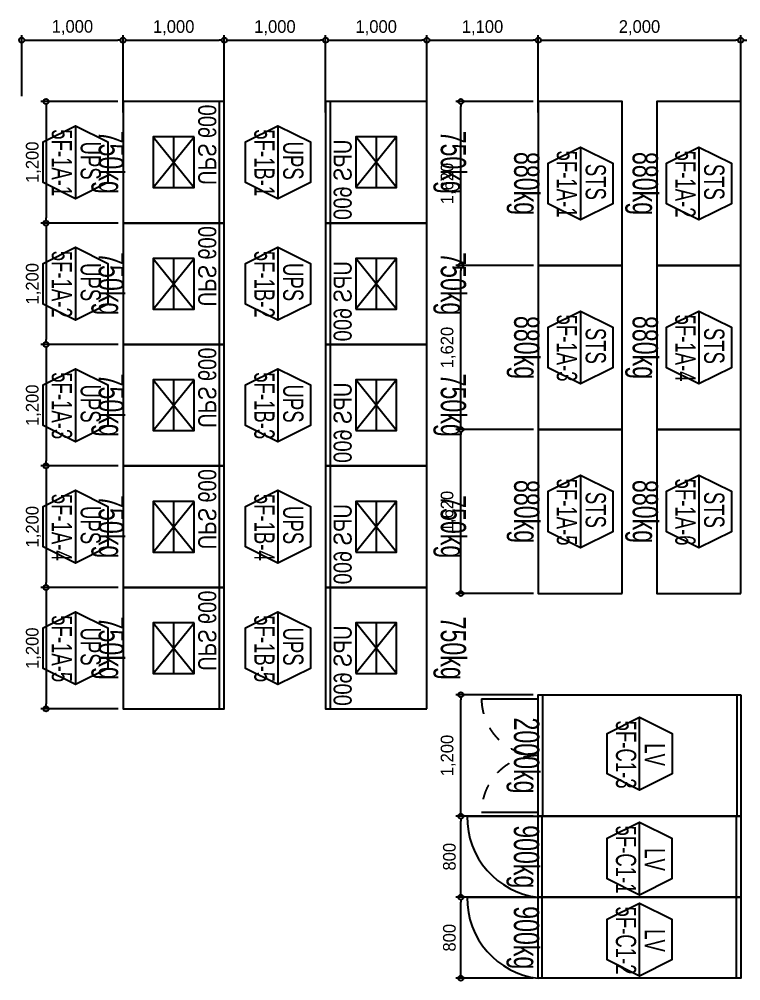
# Model space of a CAD drawing. Header units: millimetres. Extents: x 89978 to 501025, y -351975 to 837171.
# Drawn here: x 309525 to 316650, y 388583 to 398080 of the extents above; entities that cross this region are included whole.
import ezdxf
from ezdxf.enums import TextEntityAlignment as Align

# ---------------------------------------------------------------- set-up
doc = ezdxf.new("R2010")
doc.units = ezdxf.units.MM
doc.header["$LTSCALE"] = 150
doc.linetypes.add('D1', pattern=[3, 1, -1, 1])
doc.layers.get('Defpoints').update_dxf_attribs({"color": 150})
for name, color, linetype in [('------00 Switch Gear', 3, 'Continuous'), ('------00 Switch Gear_Number', 1, 'Continuous'), ('-----36 Dimension', 1, 'Continuous'), ('20251030_전기하중검토', 241, 'Continuous')]:
    doc.layers.add(name, color=color, linetype=linetype)
doc.layers.add('NOPLOT', color=191, linetype='Continuous', plot=False)
doc.styles.add('ELEC', font='')
doc.styles.get('ELEC').set_extended_font_data('Dotum')
doc.dimstyles.new('ELEC', dxfattribs={"dimscale": 100, "dimtxt": 2, "dimasz": 1, "dimexe": 2, "dimexo": 1, "dimgap": 1, "dimtad": 1, "dimdec": 0, "dimrnd": 0.25, "dimzin": 9, "dimdsep": 32, "dimlunit": 6, "dimtxsty": 'ELEC', "dimblk": 'Z_DOT', "dimcen": 3, "dimclrd": 7, "dimclre": 7, "dimclrt": 3, "dimadec": 0, "dimazin": 0, "dimtfac": 1, "dimtdec": 0, "dimtix": 1, "dimtmove": 2, "dimatfit": 1, "dimfxl": 1, "dimarcsym": 0})

# ---------------------------------------------------------------- blocks, each defined once
blk = doc.blocks.new('_DOTBLANK')
at = {"color": 0, "linetype": 'ByBlock'}
blk.add_line((-0.5, 0), (-1, 0), dxfattribs=at)
blk.add_circle((0, 0), 0.5, dxfattribs=at)
blk = doc.blocks.new('*D69')
at = {"layer": '-----36 Dimension', "color": 0, "lineweight": -2, "transparency": 16777216}
for p, q in [((310550, 397161.7), (310550, 397922.2)), ((310600, 397872.2), (311500, 397872.2)), ((311550, 397158.5), (311550, 397922.2))]:
    blk.add_line(p, q, dxfattribs=at)
at = {"layer": 'Defpoints', "color": 0, "transparency": 16777216}
for p in [(311550, 397872.2), (310550, 397111.7, 0), (311550, 397108.5, 0)]:
    blk.add_point(p, dxfattribs=at)
at = {"layer": '-----36 Dimension', "color": 0, "lineweight": -2, "transparency": 16777216, "xscale": 50, "yscale": 50, "zscale": 50, "rotation": 180}
blk.add_blockref('_DOTBLANK', (310550, 397872.2), dxfattribs=at)
at = {"layer": '-----36 Dimension', "color": 0, "lineweight": -2, "transparency": 16777216, "xscale": 50, "yscale": 50, "zscale": 50}
blk.add_blockref('_DOTBLANK', (311550, 397872.2), dxfattribs=at)
at = {"layer": '-----36 Dimension', "color": 0, "transparency": 16777216, "insert": (311050, 397996.9), "char_height": 125, "attachment_point": 5, "style": 'ELEC'}
blk.add_mtext('1,000', dxfattribs=at)
blk = doc.blocks.new('Z_DOT')
for p, q in [((0, -2), (0, 2)), ((-2, 0), (2, 0))]:
    blk.add_line(p, q)
for radius in [2.5, 1.25]:
    blk.add_circle((0, 0), radius)
blk = doc.blocks.new('*D70')
at = {"layer": '-----36 Dimension', "color": 0, "lineweight": -2, "transparency": 16777216}
for p, q in [((309550, 397320), (309550, 397923.8)), ((309600, 397873.8), (310500, 397873.8)), ((310550, 397160.1), (310550, 397923.8))]:
    blk.add_line(p, q, dxfattribs=at)
at = {"layer": 'Defpoints', "color": 0, "transparency": 16777216}
for p in [(310550, 397873.8), (309550, 397270, 0), (310550, 397110.1)]:
    blk.add_point(p, dxfattribs=at)
at = {"layer": '-----36 Dimension', "color": 0, "lineweight": -2, "transparency": 16777216, "xscale": 50, "yscale": 50, "zscale": 50, "rotation": 180}
blk.add_blockref('_DOTBLANK', (309550, 397873.8), dxfattribs=at)
at = {"layer": '-----36 Dimension', "color": 0, "lineweight": -2, "transparency": 16777216, "xscale": 50, "yscale": 50, "zscale": 50}
blk.add_blockref('_DOTBLANK', (310550, 397873.8), dxfattribs=at)
at = {"layer": '-----36 Dimension', "color": 0, "transparency": 16777216, "insert": (310050, 397998.5), "char_height": 125, "attachment_point": 5, "style": 'ELEC'}
blk.add_mtext('1,000', dxfattribs=at)
blk = doc.blocks.new('*D71')
at = {"layer": '-----36 Dimension', "color": 0, "lineweight": -2, "transparency": 16777216}
for p, q in [((310500, 397267.6), (309739.4, 397267.6)), ((309789.4, 397217.6), (309789.4, 396117.6)), ((310503.2, 396067.6), (309739.4, 396067.6))]:
    blk.add_line(p, q, dxfattribs=at)
at = {"layer": 'Defpoints', "color": 0, "transparency": 16777216}
for p in [(310550, 397267.6, 0), (309789.4, 396067.6), (310553.2, 396067.6, 0)]:
    blk.add_point(p, dxfattribs=at)
at = {"layer": '-----36 Dimension', "color": 0, "lineweight": -2, "transparency": 16777216, "xscale": 50, "yscale": 50, "zscale": 50}
for p, rotation in [((309789.4, 397267.6), 90), ((309789.4, 396067.6), 270)]:
    blk.add_blockref('_DOTBLANK', p, dxfattribs=dict(at, rotation=rotation))
at = {"layer": '-----36 Dimension', "color": 0, "transparency": 16777216, "insert": (309664.8, 396667.6), "char_height": 125, "attachment_point": 5, "rotation": 90, "style": 'ELEC'}
blk.add_mtext('1,200', dxfattribs=at)
blk = doc.blocks.new('*D104')
at = {"layer": '-----36 Dimension', "color": 0, "lineweight": -2, "transparency": 16777216}
for p, q in [((310500, 396067.6), (309739.4, 396067.6)), ((309789.4, 396017.6), (309789.4, 394917.6)), ((310503.2, 394867.6), (309739.4, 394867.6))]:
    blk.add_line(p, q, dxfattribs=at)
at = {"layer": 'Defpoints', "color": 0, "transparency": 16777216}
for p in [(310550, 396067.6, 0), (309789.4, 394867.6), (310553.2, 394867.6, 0)]:
    blk.add_point(p, dxfattribs=at)
at = {"layer": '-----36 Dimension', "color": 0, "lineweight": -2, "transparency": 16777216, "xscale": 50, "yscale": 50, "zscale": 50}
for p, rotation in [((309789.4, 396067.6), 90), ((309789.4, 394867.6), 270)]:
    blk.add_blockref('_DOTBLANK', p, dxfattribs=dict(at, rotation=rotation))
at = {"layer": '-----36 Dimension', "color": 0, "transparency": 16777216, "insert": (309664.8, 395467.6), "char_height": 125, "attachment_point": 5, "rotation": 90, "style": 'ELEC'}
blk.add_mtext('1,200', dxfattribs=at)
blk = doc.blocks.new('*D105')
at = {"layer": '-----36 Dimension', "color": 0, "lineweight": -2, "transparency": 16777216}
for p, q in [((310500, 394867.6), (309739.4, 394867.6)), ((309789.4, 394817.6), (309789.4, 393717.6)), ((310503.2, 393667.6), (309739.4, 393667.6))]:
    blk.add_line(p, q, dxfattribs=at)
at = {"layer": 'Defpoints', "color": 0, "transparency": 16777216}
for p in [(310550, 394867.6, 0), (309789.4, 393667.6), (310553.2, 393667.6, 0)]:
    blk.add_point(p, dxfattribs=at)
at = {"layer": '-----36 Dimension', "color": 0, "lineweight": -2, "transparency": 16777216, "xscale": 50, "yscale": 50, "zscale": 50}
for p, rotation in [((309789.4, 394867.6), 90), ((309789.4, 393667.6), 270)]:
    blk.add_blockref('_DOTBLANK', p, dxfattribs=dict(at, rotation=rotation))
at = {"layer": '-----36 Dimension', "color": 0, "transparency": 16777216, "insert": (309664.8, 394267.6), "char_height": 125, "attachment_point": 5, "rotation": 90, "style": 'ELEC'}
blk.add_mtext('1,200', dxfattribs=at)
blk = doc.blocks.new('*D106')
at = {"layer": '-----36 Dimension', "color": 0, "lineweight": -2, "transparency": 16777216}
for p, q in [((310500, 393667.6), (309739.4, 393667.6)), ((309789.4, 393617.6), (309789.4, 392517.6)), ((310503.2, 392467.6), (309739.4, 392467.6))]:
    blk.add_line(p, q, dxfattribs=at)
at = {"layer": 'Defpoints', "color": 0, "transparency": 16777216}
for p in [(310550, 393667.6, 0), (309789.4, 392467.6), (310553.2, 392467.6, 0)]:
    blk.add_point(p, dxfattribs=at)
at = {"layer": '-----36 Dimension', "color": 0, "lineweight": -2, "transparency": 16777216, "xscale": 50, "yscale": 50, "zscale": 50}
for p, rotation in [((309789.4, 393667.6), 90), ((309789.4, 392467.6), 270)]:
    blk.add_blockref('_DOTBLANK', p, dxfattribs=dict(at, rotation=rotation))
at = {"layer": '-----36 Dimension', "color": 0, "transparency": 16777216, "insert": (309664.8, 393067.6), "char_height": 125, "attachment_point": 5, "rotation": 90, "style": 'ELEC'}
blk.add_mtext('1,200', dxfattribs=at)
blk = doc.blocks.new('*D107')
at = {"layer": '-----36 Dimension', "color": 0, "lineweight": -2, "transparency": 16777216}
for p, q in [((310500, 392467.6), (309739.4, 392467.6)), ((309789.4, 392417.6), (309789.4, 391317.6)), ((310503.2, 391267.6), (309739.4, 391267.6))]:
    blk.add_line(p, q, dxfattribs=at)
at = {"layer": 'Defpoints', "color": 0, "transparency": 16777216}
for p in [(310550, 392467.6, 0), (309789.4, 391267.6), (310553.2, 391267.6, 0)]:
    blk.add_point(p, dxfattribs=at)
at = {"layer": '-----36 Dimension', "color": 0, "lineweight": -2, "transparency": 16777216, "xscale": 50, "yscale": 50, "zscale": 50}
for p, rotation in [((309789.4, 392467.6), 90), ((309789.4, 391267.6), 270)]:
    blk.add_blockref('_DOTBLANK', p, dxfattribs=dict(at, rotation=rotation))
at = {"layer": '-----36 Dimension', "color": 0, "transparency": 16777216, "insert": (309664.8, 391867.6), "char_height": 125, "attachment_point": 5, "rotation": 90, "style": 'ELEC'}
blk.add_mtext('1,200', dxfattribs=at)
blk = doc.blocks.new('UPS 600kV')
at = {"layer": '------00 Switch Gear'}
blk.add_line((800, 850), (-402.4, 850), dxfattribs=at)
blk.add_lwpolyline([(797.6, -100), (-402.4, -100), (-402.4, 900), (797.6, 900)], close=True, dxfattribs=at)
at = {"layer": 'NOPLOT'}
for p, q in [((-52.4, 199), (447.6, 601)), ((447.6, 199), (-52.4, 601)), ((-52.4, 400), (447.6, 400))]:
    blk.add_line(p, q, dxfattribs=at)
blk.add_lwpolyline([(447.6, 601), (447.6, 199), (-52.4, 199), (-52.4, 601)], close=True, dxfattribs=at)
at = {"layer": 'NOPLOT', "style": 'ELEC', "width": 0.85}
blk.add_text('UPS 600', height=178.2, dxfattribs=at).set_placement((-26.2, 731.4), align=Align.MIDDLE_LEFT)
blk = doc.blocks.new('*D108')
at = {"layer": '-----36 Dimension', "color": 0, "lineweight": -2, "transparency": 16777216}
for p, q in [((311550, 397161.7), (311550, 397922.2)), ((311600, 397872.2), (312500, 397872.2)), ((312550, 397158.5), (312550, 397922.2))]:
    blk.add_line(p, q, dxfattribs=at)
at = {"layer": 'Defpoints', "color": 0, "transparency": 16777216}
for p in [(312550, 397872.2), (311550, 397111.7, 0), (312550, 397108.5, 0)]:
    blk.add_point(p, dxfattribs=at)
at = {"layer": '-----36 Dimension', "color": 0, "lineweight": -2, "transparency": 16777216, "xscale": 50, "yscale": 50, "zscale": 50, "rotation": 180}
blk.add_blockref('_DOTBLANK', (311550, 397872.2), dxfattribs=at)
at = {"layer": '-----36 Dimension', "color": 0, "lineweight": -2, "transparency": 16777216, "xscale": 50, "yscale": 50, "zscale": 50}
blk.add_blockref('_DOTBLANK', (312550, 397872.2), dxfattribs=at)
at = {"layer": '-----36 Dimension', "color": 0, "transparency": 16777216, "insert": (312050, 397996.9), "char_height": 125, "attachment_point": 5, "style": 'ELEC'}
blk.add_mtext('1,000', dxfattribs=at)
blk = doc.blocks.new('*D109')
at = {"layer": '-----36 Dimension', "color": 0, "lineweight": -2, "transparency": 16777216}
for p, q in [((312550, 397161.7), (312550, 397922.2)), ((312600, 397872.2), (313500, 397872.2)), ((313550, 397158.5), (313550, 397922.2))]:
    blk.add_line(p, q, dxfattribs=at)
at = {"layer": 'Defpoints', "color": 0, "transparency": 16777216}
for p in [(313550, 397872.2), (312550, 397111.7, 0), (313550, 397108.5, 0)]:
    blk.add_point(p, dxfattribs=at)
at = {"layer": '-----36 Dimension', "color": 0, "lineweight": -2, "transparency": 16777216, "xscale": 50, "yscale": 50, "zscale": 50, "rotation": 180}
blk.add_blockref('_DOTBLANK', (312550, 397872.2), dxfattribs=at)
at = {"layer": '-----36 Dimension', "color": 0, "lineweight": -2, "transparency": 16777216, "xscale": 50, "yscale": 50, "zscale": 50}
blk.add_blockref('_DOTBLANK', (313550, 397872.2), dxfattribs=at)
at = {"layer": '-----36 Dimension', "color": 0, "transparency": 16777216, "insert": (313050, 397996.9), "char_height": 125, "attachment_point": 5, "style": 'ELEC'}
blk.add_mtext('1,000', dxfattribs=at)
blk = doc.blocks.new('*D111')
at = {"layer": '-----36 Dimension', "color": 0, "lineweight": -2, "transparency": 16777216}
for p, q in [((316650, 397161.7, 0), (316650, 397922.2, 0)), ((316700, 397872.2, 0), (318100, 397872.2, 0)), ((318150, 397158.5, 0), (318150, 397922.2, 0))]:
    blk.add_line(p, q, dxfattribs=at)
at = {"layer": 'Defpoints', "color": 0, "transparency": 16777216}
for p in [(318150, 397872.2, 0), (316650, 397111.7, 0), (318150, 397108.5, 0)]:
    blk.add_point(p, dxfattribs=at)
at = {"layer": '-----36 Dimension', "color": 0, "lineweight": -2, "transparency": 16777216, "xscale": 50, "yscale": 50, "zscale": 50, "rotation": 180}
blk.add_blockref('_DOTBLANK', (316650, 397872.2, 0), dxfattribs=at)
at = {"layer": '-----36 Dimension', "color": 0, "lineweight": -2, "transparency": 16777216, "xscale": 50, "yscale": 50, "zscale": 50}
blk.add_blockref('_DOTBLANK', (318150, 397872.2, 0), dxfattribs=at)
at = {"layer": '-----36 Dimension', "color": 0, "transparency": 16777216, "insert": (317400, 397996.9, 0), "char_height": 125, "attachment_point": 5, "style": 'ELEC'}
blk.add_mtext('1,500', dxfattribs=at)
blk = doc.blocks.new('*D99')
at = {"layer": '-----36 Dimension', "color": 0, "lineweight": -2, "transparency": 16777216}
for p, q in [((314650, 397161.7), (314650, 397922.2)), ((314700, 397872.2), (316600, 397872.2)), ((316650, 397158.5), (316650, 397922.2))]:
    blk.add_line(p, q, dxfattribs=at)
at = {"layer": 'Defpoints', "color": 0, "transparency": 16777216}
for p in [(316650, 397872.2), (314650, 397111.7), (316650, 397108.5)]:
    blk.add_point(p, dxfattribs=at)
at = {"layer": '-----36 Dimension', "color": 0, "lineweight": -2, "transparency": 16777216, "xscale": 50, "yscale": 50, "zscale": 50, "rotation": 180}
blk.add_blockref('_DOTBLANK', (314650, 397872.2), dxfattribs=at)
at = {"layer": '-----36 Dimension', "color": 0, "lineweight": -2, "transparency": 16777216, "xscale": 50, "yscale": 50, "zscale": 50}
blk.add_blockref('_DOTBLANK', (316650, 397872.2), dxfattribs=at)
at = {"layer": '-----36 Dimension', "color": 0, "transparency": 16777216, "insert": (315650, 397996.9), "char_height": 125, "attachment_point": 5, "style": 'ELEC'}
blk.add_mtext('2,000', dxfattribs=at)
blk = doc.blocks.new('*D100')
at = {"layer": '-----36 Dimension', "color": 0, "lineweight": -2, "transparency": 16777216}
for p, q in [((314599.4, 391407.6), (313835.7, 391407.6)), ((313885.7, 390257.6), (313885.7, 391357.6)), ((314601, 390207.6), (313835.7, 390207.6))]:
    blk.add_line(p, q, dxfattribs=at)
at = {"layer": 'Defpoints', "color": 0, "transparency": 16777216}
for p in [(313885.7, 391407.6), (314649.4, 391407.6, 0), (314651, 390207.6, 0)]:
    blk.add_point(p, dxfattribs=at)
at = {"layer": '-----36 Dimension', "color": 0, "lineweight": -2, "transparency": 16777216, "xscale": 50, "yscale": 50, "zscale": 50}
for p, rotation in [((313885.7, 391407.6), 90), ((313885.7, 390207.6), 270)]:
    blk.add_blockref('_DOTBLANK', p, dxfattribs=dict(at, rotation=rotation))
at = {"layer": '-----36 Dimension', "color": 0, "transparency": 16777216, "insert": (313761, 390807.6), "char_height": 125, "attachment_point": 5, "rotation": 90, "style": 'ELEC'}
blk.add_mtext('1,200', dxfattribs=at)
blk = doc.blocks.new('*D101')
at = {"layer": '-----36 Dimension', "color": 0, "lineweight": -2, "transparency": 16777216}
for p, q in [((314599.4, 390207.6), (313835.7, 390207.6)), ((313885.7, 389457.6), (313885.7, 390157.6)), ((314601, 389407.6), (313835.7, 389407.6))]:
    blk.add_line(p, q, dxfattribs=at)
at = {"layer": 'Defpoints', "color": 0, "transparency": 16777216}
for p in [(313885.7, 390207.6), (314649.4, 390207.6, 0), (314651, 389407.6, 0)]:
    blk.add_point(p, dxfattribs=at)
at = {"layer": '-----36 Dimension', "color": 0, "lineweight": -2, "transparency": 16777216, "xscale": 50, "yscale": 50, "zscale": 50}
for p, rotation in [((313885.7, 390207.6), 90), ((313885.7, 389407.6), 270)]:
    blk.add_blockref('_DOTBLANK', p, dxfattribs=dict(at, rotation=rotation))
at = {"layer": '-----36 Dimension', "color": 0, "transparency": 16777216, "insert": (313773.1, 389807.6), "char_height": 125, "attachment_point": 5, "rotation": 90, "style": 'ELEC'}
blk.add_mtext('800', dxfattribs=at)
blk = doc.blocks.new('*D102')
at = {"layer": '-----36 Dimension', "color": 0, "lineweight": -2, "transparency": 16777216}
for p, q in [((314599.4, 389407.6), (313835.7, 389407.6)), ((313885.7, 388657.6), (313885.7, 389357.6)), ((314601, 388607.6), (313835.7, 388607.6))]:
    blk.add_line(p, q, dxfattribs=at)
at = {"layer": 'Defpoints', "color": 0, "transparency": 16777216}
for p in [(313885.7, 389407.6), (314649.4, 389407.6, 0), (314651, 388607.6, 0)]:
    blk.add_point(p, dxfattribs=at)
at = {"layer": '-----36 Dimension', "color": 0, "lineweight": -2, "transparency": 16777216, "xscale": 50, "yscale": 50, "zscale": 50}
for p, rotation in [((313885.7, 389407.6), 90), ((313885.7, 388607.6), 270)]:
    blk.add_blockref('_DOTBLANK', p, dxfattribs=dict(at, rotation=rotation))
at = {"layer": '-----36 Dimension', "color": 0, "transparency": 16777216, "insert": (313773.1, 389007.6), "char_height": 125, "attachment_point": 5, "rotation": 90, "style": 'ELEC'}
blk.add_mtext('800', dxfattribs=at)
blk = doc.blocks.new('STS-R')
blk.add_lwpolyline([(886993.7, -128588), (888613.7, -128588), (888613.7, -129418), (886993.7, -129418), (886993.7, -128588)])
blk = doc.blocks.new('*D22')
at = {"layer": '-----36 Dimension', "color": 0, "lineweight": -2, "transparency": 16777216}
for p, q in [((314600, 397267.6), (313835.7, 397267.6)), ((313885.7, 395697.6), (313885.7, 397217.6)), ((314602, 395647.6), (313835.7, 395647.6))]:
    blk.add_line(p, q, dxfattribs=at)
at = {"layer": 'Defpoints', "color": 0, "transparency": 16777216}
for p in [(313885.7, 397267.6), (314650, 397267.6, 0), (314652, 395647.6, 0)]:
    blk.add_point(p, dxfattribs=at)
at = {"layer": '-----36 Dimension', "color": 0, "lineweight": -2, "transparency": 16777216, "xscale": 50, "yscale": 50, "zscale": 50}
for p, rotation in [((313885.7, 397267.6), 90), ((313885.7, 395647.6), 270)]:
    blk.add_blockref('_DOTBLANK', p, dxfattribs=dict(at, rotation=rotation))
at = {"layer": '-----36 Dimension', "color": 0, "transparency": 16777216, "insert": (313761, 396457.6), "char_height": 125, "attachment_point": 5, "rotation": 90, "style": 'ELEC'}
blk.add_mtext('1,620', dxfattribs=at)
blk = doc.blocks.new('*D23')
at = {"layer": '-----36 Dimension', "color": 0, "lineweight": -2, "transparency": 16777216}
for p, q in [((314600, 395647.6), (313835.7, 395647.6)), ((313885.7, 394077.6), (313885.7, 395597.6)), ((314602, 394027.6), (313835.7, 394027.6))]:
    blk.add_line(p, q, dxfattribs=at)
at = {"layer": 'Defpoints', "color": 0, "transparency": 16777216}
for p in [(313885.7, 395647.6), (314650, 395647.6, 0), (314652, 394027.6, 0)]:
    blk.add_point(p, dxfattribs=at)
at = {"layer": '-----36 Dimension', "color": 0, "lineweight": -2, "transparency": 16777216, "xscale": 50, "yscale": 50, "zscale": 50}
for p, rotation in [((313885.7, 395647.6), 90), ((313885.7, 394027.6), 270)]:
    blk.add_blockref('_DOTBLANK', p, dxfattribs=dict(at, rotation=rotation))
at = {"layer": '-----36 Dimension', "color": 0, "transparency": 16777216, "insert": (313761, 394837.6), "char_height": 125, "attachment_point": 5, "rotation": 90, "style": 'ELEC'}
blk.add_mtext('1,620', dxfattribs=at)
blk = doc.blocks.new('*D24')
at = {"layer": '-----36 Dimension', "color": 0, "lineweight": -2, "transparency": 16777216}
for p, q in [((314600, 394027.6), (313835.7, 394027.6)), ((313885.7, 392457.6), (313885.7, 393977.6)), ((314602, 392407.6), (313835.7, 392407.6))]:
    blk.add_line(p, q, dxfattribs=at)
at = {"layer": 'Defpoints', "color": 0, "transparency": 16777216}
for p in [(313885.7, 394027.6), (314650, 394027.6, 0), (314652, 392407.6, 0)]:
    blk.add_point(p, dxfattribs=at)
at = {"layer": '-----36 Dimension', "color": 0, "lineweight": -2, "transparency": 16777216, "xscale": 50, "yscale": 50, "zscale": 50}
for p, rotation in [((313885.7, 394027.6), 90), ((313885.7, 392407.6), 270)]:
    blk.add_blockref('_DOTBLANK', p, dxfattribs=dict(at, rotation=rotation))
at = {"layer": '-----36 Dimension', "color": 0, "transparency": 16777216, "insert": (313761, 393217.6), "char_height": 125, "attachment_point": 5, "rotation": 90, "style": 'ELEC'}
blk.add_mtext('1,620', dxfattribs=at)
blk = doc.blocks.new('*D32')
at = {"layer": '-----36 Dimension', "color": 0, "lineweight": -2, "transparency": 16777216}
for p, q in [((313550, 397161.7), (313550, 397922.2)), ((313600, 397872.2), (314600, 397872.2)), ((314650, 397158.5), (314650, 397922.2))]:
    blk.add_line(p, q, dxfattribs=at)
at = {"layer": 'Defpoints', "color": 0, "transparency": 16777216}
for p in [(314650, 397872.2), (313550, 397111.7, 0), (314650, 397108.5, 0)]:
    blk.add_point(p, dxfattribs=at)
at = {"layer": '-----36 Dimension', "color": 0, "lineweight": -2, "transparency": 16777216, "xscale": 50, "yscale": 50, "zscale": 50, "rotation": 180}
blk.add_blockref('_DOTBLANK', (313550, 397872.2), dxfattribs=at)
at = {"layer": '-----36 Dimension', "color": 0, "lineweight": -2, "transparency": 16777216, "xscale": 50, "yscale": 50, "zscale": 50}
blk.add_blockref('_DOTBLANK', (314650, 397872.2), dxfattribs=at)
at = {"layer": '-----36 Dimension', "color": 0, "transparency": 16777216, "insert": (314100, 397996.9), "char_height": 125, "attachment_point": 5, "style": 'ELEC'}
blk.add_mtext('1,100', dxfattribs=at)

msp = doc.modelspace()

# ---------------------------------------------------------------- linework, layer by layer
at = {"layer": '------00 Switch Gear'}
for p, q in [((314692, 391407.6, 0), (314692, 390207.6, 0)), ((316610, 391407.6, 0), (316610, 390207.6, 0)), ((314090, 391367.6, 0), (314650, 391367.6, 0)), ((313949, 390207.6, 0), (314649, 390207.6, 0)), ((314090, 390247.6, 0), (314650, 390247.6, 0)), ((314689, 389407.6, 0), (314689, 390207.6, 0)), ((316609, 389407.6, 0), (316609, 390207.6, 0)), ((313949, 389407.6, 0), (314649, 389407.6, 0)), ((314689, 388607.6, 0), (314689, 389407.6, 0)), ((316609, 388607.6, 0), (316609, 389407.6, 0))]:
    msp.add_line(p, q, dxfattribs=at)
at = {"layer": '------00 Switch Gear', "elevation": 0}
for points in [[(316650, 391407.6), (316650, 390207.6), (314650, 390207.6), (314650, 391407.6)], [(314649, 389407.6), (314649, 390207.6), (316651, 390207.6), (316651, 389407.6)], [(314649, 388607.6), (314649, 389407.6), (316651, 389407.6), (316651, 388607.6)]]:
    msp.add_lwpolyline(points, close=True, dxfattribs=at)
at = {"layer": '------00 Switch Gear', "linetype": 'D1'}
for centre, start, end in [((314650, 391367.6, 0), 180, 270), ((314650, 390247.6, 0), 90, 180)]:
    msp.add_arc(centre, 560, start, end, dxfattribs=at)
at = {"layer": '------00 Switch Gear'}
for centre in [(314740.3, 390193.8, 0), (314740.3, 389393.8, 0)]:
    msp.add_arc(centre, 791.5, 178.99838, 263.37348, dxfattribs=at)
at = {"layer": '------00 Switch Gear_Number', "elevation": 0}
for points in [[(310080, 397027.6), (310080, 396307.6), (309760, 396467.3), (309760, 396868), (310080, 397027.6), (310400, 396868), (310400, 396467.3), (310080, 396307.6)], [(312080, 397027.6), (312080, 396307.6), (311760, 396467.3), (311760, 396868), (312080, 397027.6), (312400, 396868), (312400, 396467.3), (312080, 396307.6)], [(310080, 395827.6), (310080, 395107.6), (309760, 395267.3), (309760, 395668), (310080, 395827.6), (310400, 395668), (310400, 395267.3), (310080, 395107.6)], [(312080, 395827.6), (312080, 395107.6), (311760, 395267.3), (311760, 395668), (312080, 395827.6), (312400, 395668), (312400, 395267.3), (312080, 395107.6)], [(310080, 394627.6), (310080, 393907.6), (309760, 394067.3), (309760, 394468), (310080, 394627.6), (310400, 394468), (310400, 394067.3), (310080, 393907.6)], [(312080, 394627.6), (312080, 393907.6), (311760, 394067.3), (311760, 394468), (312080, 394627.6), (312400, 394468), (312400, 394067.3), (312080, 393907.6)], [(310080, 393427.6), (310080, 392707.6), (309760, 392867.3), (309760, 393268), (310080, 393427.6), (310400, 393268), (310400, 392867.3), (310080, 392707.6)], [(312080, 393427.6), (312080, 392707.6), (311760, 392867.3), (311760, 393268), (312080, 393427.6), (312400, 393268), (312400, 392867.3), (312080, 392707.6)], [(310080, 392227.6), (310080, 391507.6), (309760, 391667.3), (309760, 392068), (310080, 392227.6), (310400, 392068), (310400, 391667.3), (310080, 391507.6)], [(312080, 392227.6), (312080, 391507.6), (311760, 391667.3), (311760, 392068), (312080, 392227.6), (312400, 392068), (312400, 391667.3), (312080, 391507.6)], [(315651, 390465.8), (315651, 391185.8), (315971, 391026.1), (315971, 390625.4), (315651, 390465.8), (315331, 390625.4), (315331, 391026.1), (315651, 391185.8)], [(315650, 389429.4), (315650, 390149.4), (315970, 389989.8), (315970, 389589.1), (315650, 389429.4), (315330, 389589.1), (315330, 389989.8), (315650, 390149.4)], [(315650, 388629.4), (315650, 389349.4), (315970, 389189.8), (315970, 388789.1), (315650, 388629.4), (315330, 388789.1), (315330, 389189.8), (315650, 389349.4)]]:
    msp.add_lwpolyline(points, dxfattribs=at)
at = {"layer": '------00 Switch Gear_Number', "color": 1, "elevation": 0}
for points in [[(315067, 396817.6), (315067, 396097.6), (314747, 396257.3), (314747, 396658), (315067, 396817.6), (315387, 396658), (315387, 396257.3), (315067, 396097.6)], [(316237, 396817.6), (316237, 396097.6), (315917, 396257.3), (315917, 396658), (316237, 396817.6), (316557, 396658), (316557, 396257.3), (316237, 396097.6)], [(315067, 395197.6), (315067, 394477.6), (314747, 394637.3), (314747, 395038), (315067, 395197.6), (315387, 395038), (315387, 394637.3), (315067, 394477.6)], [(316237, 395197.6), (316237, 394477.6), (315917, 394637.3), (315917, 395038), (316237, 395197.6), (316557, 395038), (316557, 394637.3), (316237, 394477.6)], [(315067, 393577.6), (315067, 392857.6), (314747, 393017.3), (314747, 393418), (315067, 393577.6), (315387, 393418), (315387, 393017.3), (315067, 392857.6)], [(316237, 393577.6), (316237, 392857.6), (315917, 393017.3), (315917, 393418), (316237, 393577.6), (316557, 393418), (316557, 393017.3), (316237, 392857.6)]]:
    msp.add_lwpolyline(points, dxfattribs=at)

# ---------------------------------------------------------------- block references
at = {"layer": '------00 Switch Gear', "xscale": -1}
for name, p, rotation in [('UPS 600kV', (310650, 396470, 0), 270), ('UPS 600kV', (313450, 396865.2, 0), 90), ('STS-R', (444068, -491346.1, 0), 270), ('STS-R', (445238, -491346.1, 0), 270), ('UPS 600kV', (310650, 395270, 0), 270), ('UPS 600kV', (313450, 395665.2, 0), 90), ('STS-R', (444068, -492966.1, 0), 270), ('STS-R', (445238, -492966.1, 0), 270), ('UPS 600kV', (310650, 394070, 0), 270), ('UPS 600kV', (313450, 394465.2, 0), 90), ('STS-R', (444068, -494586.1, 0), 270), ('STS-R', (445238, -494586.1, 0), 270), ('UPS 600kV', (310650, 392870, 0), 270), ('UPS 600kV', (313450, 393265.2, 0), 90), ('UPS 600kV', (310650, 391670, 0), 270), ('UPS 600kV', (313450, 392065.2, 0), 90)]:
    msp.add_blockref(name, p, dxfattribs=dict(at, rotation=rotation))

# ---------------------------------------------------------------- texts
at = {"layer": '------00 Switch Gear_Number', "color": 0, "style": 'ELEC', "width": 0.7}
for s, p in [('5F-1A-1', (309946.6, 396662.6, 0)), ('5F-1B-1', (311946.6, 396662.6, 0)), ('UPS', (310231.2, 396684, 0)), ('UPS', (312231.2, 396684, 0)), ('5F-1A-1', (314933.6, 396452.6, 0)), ('5F-1A-2', (316103.6, 396452.6, 0)), ('STS', (315218.2, 396474, 0)), ('STS', (316388.2, 396474, 0)), ('5F-1A-2', (309946.6, 395462.6, 0)), ('5F-1B-2', (311946.6, 395462.6, 0)), ('UPS', (310231.2, 395484, 0)), ('UPS', (312231.2, 395484, 0)), ('5F-1A-3', (314933.6, 394832.6, 0)), ('5F-1A-4', (316103.6, 394832.6, 0)), ('STS', (315218.2, 394854, 0)), ('STS', (316388.2, 394854, 0)), ('5F-1A-3', (309946.6, 394262.6, 0)), ('5F-1B-3', (311946.6, 394262.6, 0)), ('UPS', (310231.2, 394284, 0)), ('UPS', (312231.2, 394284, 0)), ('5F-1A-5', (314933.6, 393212.6, 0)), ('5F-1A-6', (316103.6, 393212.6, 0)), ('STS', (315218.2, 393234, 0)), ('STS', (316388.2, 393234, 0)), ('5F-1A-4', (309946.6, 393062.6, 0)), ('5F-1B-4', (311946.6, 393062.6, 0)), ('UPS', (310231.2, 393084, 0)), ('UPS', (312231.2, 393084, 0)), ('5F-1A-5', (309946.6, 391862.6, 0)), ('5F-1B-5', (311946.6, 391862.6, 0)), ('UPS', (310231.2, 391884, 0)), ('UPS', (312231.2, 391884, 0)), ('5F-C1-3', (315517.6, 390816.5, 0)), ('LV', (315802.2, 390816.5, 0)), ('5F-C1-1', (315516.6, 389780.2, 0)), ('LV', (315801.2, 389780.2, 0)), ('5F-C1-2', (315516.6, 388980.2, 0)), ('LV', (315801.2, 388980.2, 0))]:
    msp.add_text(s, height=200, rotation=270, dxfattribs=at).set_placement(p, align=Align.MIDDLE_CENTER)
at = {"layer": '20251030_전기하중검토', "style": 'ELEC', "width": 0.7}
for s, p in [('750kg', (310404, 396667.9, 0)), ('750kg', (313781.6, 396667.9, 0)), ('880kg', (314506, 396457.9, 0)), ('880kg', (315676, 396457.9, 0)), ('750kg', (310404, 395467.9, 0)), ('750kg', (313781.6, 395467.9, 0)), ('880kg', (314506, 394837.9, 0)), ('880kg', (315676, 394837.9, 0)), ('750kg', (310404, 394267.9, 0)), ('750kg', (313781.6, 394267.9, 0)), ('880kg', (314506, 393217.9, 0)), ('880kg', (315676, 393217.9, 0)), ('750kg', (310404, 393067.9, 0)), ('750kg', (313781.6, 393067.9, 0)), ('750kg', (310404, 391867.9, 0)), ('750kg', (313781.6, 391867.9, 0)), ('750kg', (313781.6, 391867.9, 0)), ('2000kg', (314504, 390807.6, 0)), ('900kg', (314503, 389807.6, 0)), ('900kg', (314503, 389007.6, 0))]:
    msp.add_text(s, height=250, rotation=270, dxfattribs=at).set_placement(p, align=Align.MIDDLE)

# ---------------------------------------------------------------- dimensions: what is measured, and where the dimension line sits
at = {"layer": '-----36 Dimension'}
for base, p1, p2, angle, picture, middle in [((310550, 397873.8, 0), (309550, 397270), (310550, 397110.1, 0), 180, '*D70', (310050, 397998.5, 0)), ((311550, 397872.2, 0), (310550, 397111.7, 0), (311550, 397108.5, 0), 180, '*D69', (311050, 397996.9, 0)), ((312550, 397872.2, 0), (311550, 397111.7, 0), (312550, 397108.5, 0), 180, '*D108', (312050, 397996.9, 0)), ((313550, 397872.2, 0), (312550, 397111.7, 0), (313550, 397108.5, 0), 180, '*D109', (313050, 397996.9, 0)), ((314650, 397872.2, 0), (313550, 397111.7, 0), (314650, 397108.5, 0), 180, '*D32', (314100, 397996.9, 0)), ((316650, 397872.2, 0), (314650, 397111.7, 0), (316650, 397108.5, 0), 180, '*D99', (315650, 397996.9, 0)), ((318150, 397872.2, 0), (316650, 397111.7, 0), (318150, 397108.5, 0), 180, '*D111', (317400, 397996.9, 0)), ((309789.4, 396067.6, 0), (310550, 397267.6, 0), (310553.2, 396067.6, 0), 90, '*D71', (309664.8, 396667.6, 0)), ((313885.7, 397267.6, 0), (314652, 395647.6, 0), (314650, 397267.6, 0), 270, '*D22', (313761, 396457.6, 0)), ((309789.4, 394867.6, 0), (310550, 396067.6, 0), (310553.2, 394867.6, 0), 90, '*D104', (309664.8, 395467.6, 0)), ((313885.7, 395647.6, 0), (314652, 394027.6, 0), (314650, 395647.6, 0), 270, '*D23', (313761, 394837.6, 0)), ((309789.4, 393667.6, 0), (310550, 394867.6, 0), (310553.2, 393667.6, 0), 90, '*D105', (309664.8, 394267.6, 0)), ((313885.7, 394027.6, 0), (314652, 392407.6, 0), (314650, 394027.6, 0), 270, '*D24', (313761, 393217.6, 0)), ((309789.4, 392467.6, 0), (310550, 393667.6, 0), (310553.2, 392467.6, 0), 90, '*D106', (309664.8, 393067.6, 0)), ((309789.4, 391267.6, 0), (310550, 392467.6, 0), (310553.2, 391267.6, 0), 90, '*D107', (309664.8, 391867.6, 0)), ((313885.7, 391407.6, 0), (314651, 390207.6, 0), (314649.4, 391407.6, 0), 270, '*D100', (313761, 390807.6, 0)), ((313885.7, 390207.6, 0), (314651, 389407.6, 0), (314649.4, 390207.6, 0), 270, '*D101', (313773.1, 389807.6, 0)), ((313885.7, 389407.6, 0), (314651, 388607.6, 0), (314649.4, 389407.6, 0), 270, '*D102', (313773.1, 389007.6, 0))]:
    dim = msp.add_linear_dim(base=base, p1=p1, p2=p2, angle=angle, dimstyle='ELEC', override={"dimscale": 50, "dimtxt": 2.5, "dimexe": 1, "dimtad": 2, "dimtxsty": 'ELEC', "dimblk1": 'DOTBLANK', "dimblk2": 'DOTBLANK', "dimsah": 1, "dimclrd": 0, "dimclre": 0, "dimclrt": 0}, dxfattribs=at)
    dim.commit()
    dim.dimension.update_dxf_attribs({"geometry": picture, "text_midpoint": middle})

doc.saveas('drawing.dxf')
